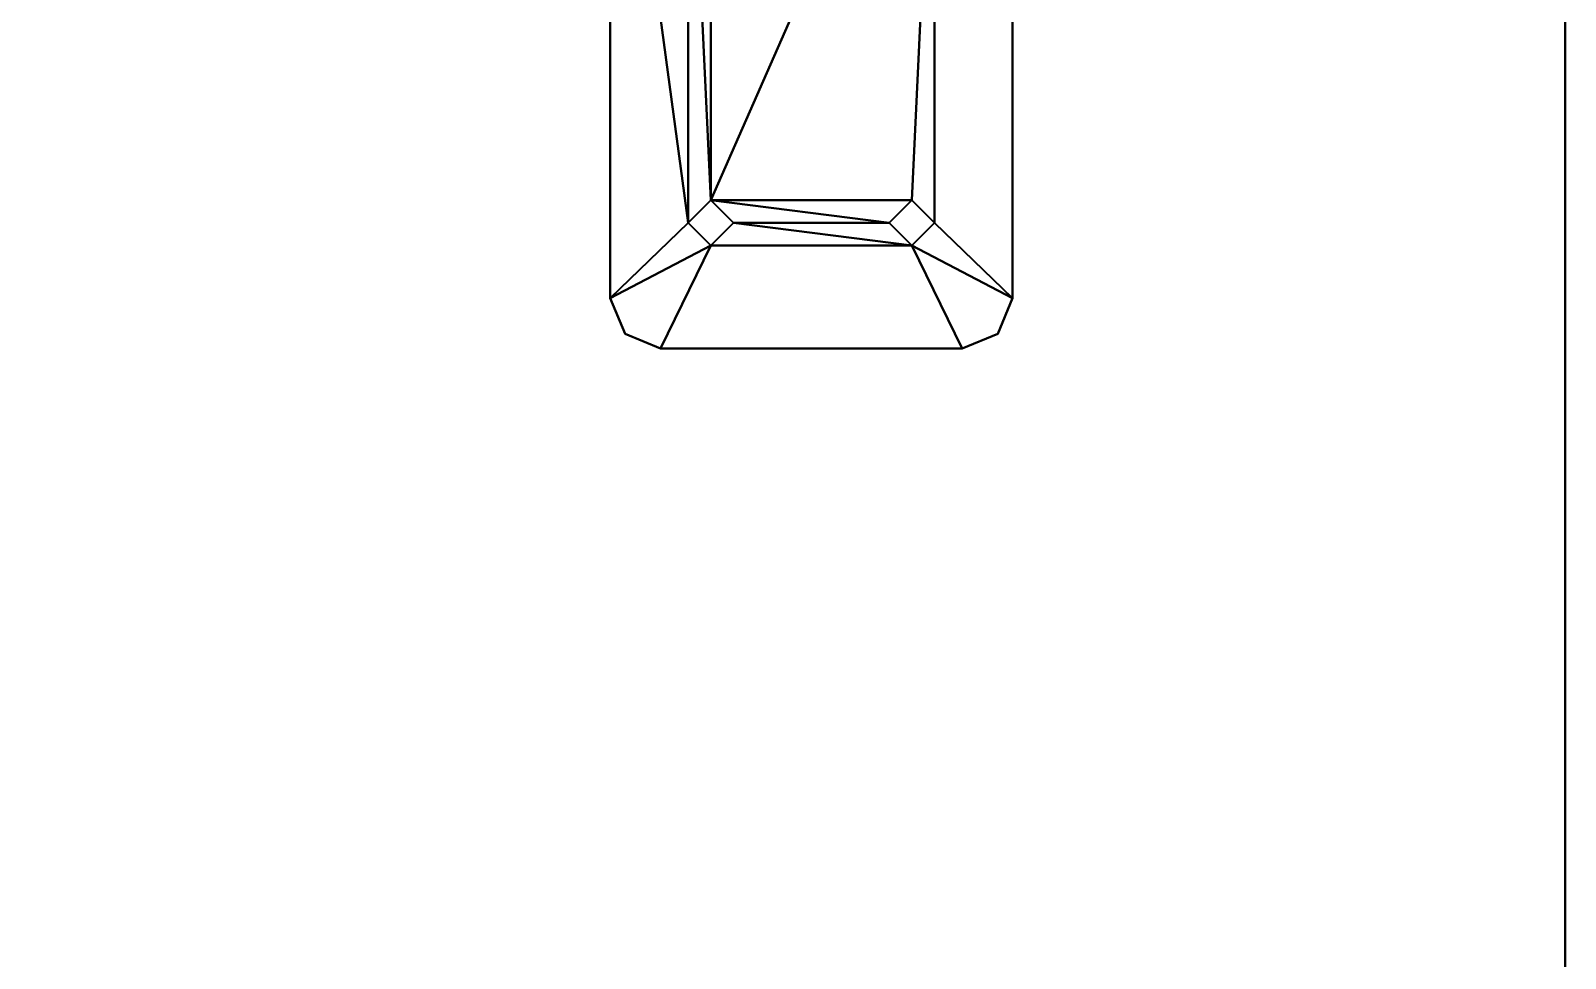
# Model space of a CAD drawing. Header units: millimetres. Extents: x -1050 to 750, y -1100 to 707.
# Drawn here: x 444.7 to 750, y -196.3 to -11.8 of the extents above; entities that cross this region are included whole.
import ezdxf

# ---------------------------------------------------------------- set-up
doc = ezdxf.new("R2010")
doc.units = ezdxf.units.MM
doc.layers.add('I-FURN', color=7, linetype='Continuous', lineweight=40)

msp = doc.modelspace()

# ---------------------------------------------------------------- meshes
at = {"layer": 'I-FURN', "color": 250, "true_color": 0x161616}
mesh = msp.add_polyface(dxfattribs=at)
corners = [(640, 65, 697), (640, -65, 697), (637.07, -72.07, 697), (630, -75, 697), (570, -75, 697), (562.93, -72.07, 697), (560, -65, 697), (560, 65, 697), (562.93, 72.07, 697), (570, 75, 697), (630, 75, 697), (637.07, 72.07, 697), (615.5, -50, 697), (620, -54.5, 697), (624.5, -50, 697), (620, -45.5, 697), (575.5, -50, 697), (580, -54.5, 697), (584.5, -50, 697), (580, -45.5, 697), (575.5, 50, 697), (580, 45.5, 697), (584.5, 50, 697), (580, 54.5, 697), (615.5, 50, 697), (620, 45.5, 697), (624.5, 50, 697), (620, 54.5, 697)]
mesh.append_faces([[corners[k] for k in face] for face in [(6, 17, 4, 5)]], dxfattribs={"vtx0": -1, "vtx1": -1, "color": 250})
mesh.append_faces([[corners[k] for k in face] for face in [(23, 10, 27, 22), (7, 20, 16, 6)]], dxfattribs={"vtx0": -1, "vtx1": -1, "vtx2": -1, "color": 250})
mesh.append_faces([[corners[k] for k in face] for face in [(15, 19, 25, 26), (14, 26, 0, 1), (17, 13, 3, 4)]], dxfattribs={"vtx0": -1, "vtx1": -1, "vtx3": -1, "color": 250})
mesh.append_faces([[corners[k] for k in face] for face in [(0, 26, 27), (22, 27, 24, 21), (19, 15, 12, 18), (1, 13, 14), (18, 12, 13, 17), (7, 23, 20), (23, 9, 10)]], dxfattribs={"vtx0": -1, "vtx2": -1, "color": 250})
mesh.append_faces([[corners[k] for k in face] for face in [(21, 24, 25, 19)]], dxfattribs={"vtx0": -1, "vtx2": -1, "vtx3": -1, "color": 250})
mesh.append_faces([[corners[k] for k in face] for face in [(14, 15, 26), (16, 17, 6)]], dxfattribs={"vtx1": -1, "vtx2": -1, "color": 250})
mesh.append_faces([[corners[k] for k in face] for face in [(20, 21, 19, 16)]], dxfattribs={"vtx1": -1, "vtx3": -1, "color": 250})
mesh.append_faces([[corners[k] for k in face] for face in [(10, 11, 0, 27), (1, 2, 3, 13), (7, 8, 9, 23)]], dxfattribs={"vtx2": -1, "vtx3": -1, "color": 250})
mesh = msp.add_polyface(dxfattribs=at)
corners = [(570, -75, 700), (630, -75, 700), (637.07, -72.07, 700), (640, -65, 700), (640, 65, 700), (637.07, 72.07, 700), (630, 75, 700), (570, 75, 700), (562.93, 72.07, 700), (560, 65, 700), (560, -65, 700), (562.93, -72.07, 700), (624.5, -50, 700), (620, -54.5, 700), (615.5, -50, 700), (620, -45.5, 700), (584.5, -50, 700), (580, -54.5, 700), (575.5, -50, 700), (580, -45.5, 700), (584.5, 50, 700), (580, 45.5, 700), (575.5, 50, 700), (580, 54.5, 700), (624.5, 50, 700), (620, 45.5, 700), (615.5, 50, 700), (620, 54.5, 700)]
mesh.append_faces([[corners[k] for k in face] for face in [(0, 17, 10, 11), (17, 13, 16), (21, 26, 20)]], dxfattribs={"vtx0": -1, "vtx1": -1, "color": 250})
mesh.append_faces([[corners[k] for k in face] for face in [(25, 19, 15, 24), (4, 24, 12, 3), (1, 13, 17, 0)]], dxfattribs={"vtx0": -1, "vtx1": -1, "vtx2": -1, "color": 250})
mesh.append_faces([[corners[k] for k in face] for face in [(23, 27, 6, 7), (22, 9, 18, 19)]], dxfattribs={"vtx0": -1, "vtx1": -1, "vtx3": -1, "color": 250})
mesh.append_faces([[corners[k] for k in face] for face in [(20, 26, 27, 23), (19, 14, 15), (24, 15, 12), (16, 13, 14, 19), (10, 17, 18)]], dxfattribs={"vtx0": -1, "vtx2": -1, "color": 250})
mesh.append_faces([[corners[k] for k in face] for face in [(9, 22, 23, 7)]], dxfattribs={"vtx0": -1, "vtx2": -1, "vtx3": -1, "color": 250})
mesh.append_faces([[corners[k] for k in face] for face in [(27, 24, 4), (12, 13, 3), (21, 22, 19), (9, 10, 18)]], dxfattribs={"vtx1": -1, "vtx2": -1, "color": 250})
mesh.append_faces([[corners[k] for k in face] for face in [(25, 26, 21, 19)]], dxfattribs={"vtx1": -1, "vtx2": -1, "vtx3": -1, "color": 250})
mesh.append_faces([[corners[k] for k in face] for face in [(7, 8, 9)]], dxfattribs={"vtx2": -1, "color": 250})
mesh.append_faces([[corners[k] for k in face] for face in [(4, 5, 6, 27), (1, 2, 3, 13)]], dxfattribs={"vtx2": -1, "vtx3": -1, "color": 250})
mesh = msp.add_polyface(dxfattribs=at)
corners = [(560, -65, 700), (560, 65, 700), (560, 65, 697), (560, -65, 697)]
mesh.append_faces([[corners[k] for k in face] for face in [(1, 2, 3, 0)]], dxfattribs={"color": 250})
mesh = msp.add_polyface(dxfattribs=at)
corners = [(640, 65, 700), (640, -65, 700), (640, -65, 697), (640, 65, 697)]
mesh.append_faces([[corners[k] for k in face] for face in [(1, 2, 3, 0)]], dxfattribs={"color": 250})
at = {"layer": 'I-FURN', "color": 251, "true_color": 0x616164}
mesh = msp.add_polyface(dxfattribs=at)
corners = [(750, 0, 725), (150, 0, 725), (150, -1100, 725), (750, -1100, 725)]
mesh.append_faces([[corners[k] for k in face] for face in [(3, 0, 1, 2)]], dxfattribs={"color": 251})
mesh = msp.add_polyface(dxfattribs=at)
corners = [(750, 0, 700), (750, -1100, 700), (150, -1100, 700), (150, 0, 700)]
mesh.append_faces([[corners[k] for k in face] for face in [(2, 3, 0, 1)]], dxfattribs={"color": 251})
mesh = msp.add_polyface(dxfattribs=at)
corners = [(750, 0, 725), (750, -1100, 725), (750, -1100, 700), (750, 0, 700)]
mesh.append_faces([[corners[k] for k in face] for face in [(0, 1, 2, 3)]], dxfattribs={"color": 251})
at = {"layer": 'I-FURN', "color": 250, "true_color": 0x161616}
mesh = msp.add_polyface(dxfattribs=at)
corners = [(575.5, -50, 697), (580, -45.5, 697), (584.5, -50, 697), (584.5, -50, 697.75), (584.5, -50, 698.5), (584.5, -50, 699.25), (584.5, -50, 700), (580, -45.5, 700), (575.5, -50, 700), (575.5, -50, 699.25), (575.5, -50, 698.5), (575.5, -50, 697.75)]
mesh.append_faces([[corners[k] for k in face] for face in [(7, 4, 5, 6)]], dxfattribs={"vtx0": -1, "color": 250})
mesh.append_faces([[corners[k] for k in face] for face in [(1, 4, 7)]], dxfattribs={"vtx0": -1, "vtx1": -1, "vtx2": -1, "color": 250})
mesh.append_faces([[corners[k] for k in face] for face in [(1, 7, 10, 11)]], dxfattribs={"vtx0": -1, "vtx1": -1, "vtx3": -1, "color": 250})
mesh.append_faces([[corners[k] for k in face] for face in [(0, 1, 11)]], dxfattribs={"vtx1": -1, "color": 250})
mesh.append_faces([[corners[k] for k in face] for face in [(1, 2, 3, 4), (7, 8, 9, 10)]], dxfattribs={"vtx3": -1, "color": 250})
mesh = msp.add_polyface(dxfattribs=at)
corners = [(615.5, -50, 697), (620, -45.5, 697), (624.5, -50, 697), (624.5, -50, 697.75), (624.5, -50, 698.5), (624.5, -50, 699.25), (624.5, -50, 700), (620, -45.5, 700), (615.5, -50, 700), (615.5, -50, 699.25), (615.5, -50, 698.5), (615.5, -50, 697.75)]
mesh.append_faces([[corners[k] for k in face] for face in [(7, 4, 5, 6)]], dxfattribs={"vtx0": -1, "color": 250})
mesh.append_faces([[corners[k] for k in face] for face in [(1, 4, 7)]], dxfattribs={"vtx0": -1, "vtx1": -1, "vtx2": -1, "color": 250})
mesh.append_faces([[corners[k] for k in face] for face in [(1, 7, 10, 11)]], dxfattribs={"vtx0": -1, "vtx1": -1, "vtx3": -1, "color": 250})
mesh.append_faces([[corners[k] for k in face] for face in [(0, 1, 11)]], dxfattribs={"vtx1": -1, "color": 250})
mesh.append_faces([[corners[k] for k in face] for face in [(1, 2, 3, 4), (7, 8, 9, 10)]], dxfattribs={"vtx3": -1, "color": 250})
mesh = msp.add_polyface(dxfattribs=at)
corners = [(584.5, -50, 700), (584.5, -50, 699.25), (584.5, -50, 698.5), (584.5, -50, 697.75), (584.5, -50, 697), (580, -54.5, 697), (575.5, -50, 697), (575.5, -50, 697.75), (575.5, -50, 698.5), (575.5, -50, 699.25), (575.5, -50, 700), (580, -54.5, 700)]
mesh.append_faces([[corners[k] for k in face] for face in [(2, 5, 11)]], dxfattribs={"vtx0": -1, "vtx1": -1, "vtx2": -1, "color": 250})
mesh.append_faces([[corners[k] for k in face] for face in [(5, 7, 8, 11)]], dxfattribs={"vtx0": -1, "vtx2": -1, "vtx3": -1, "color": 250})
mesh.append_faces([[corners[k] for k in face] for face in [(9, 10, 11, 8), (5, 6, 7), (3, 4, 5, 2)]], dxfattribs={"vtx2": -1, "color": 250})
mesh.append_faces([[corners[k] for k in face] for face in [(11, 0, 1, 2)]], dxfattribs={"vtx3": -1, "color": 250})
mesh = msp.add_polyface(dxfattribs=at)
corners = [(624.5, -50, 700), (624.5, -50, 699.25), (624.5, -50, 698.5), (624.5, -50, 697.75), (624.5, -50, 697), (620, -54.5, 697), (615.5, -50, 697), (615.5, -50, 697.75), (615.5, -50, 698.5), (615.5, -50, 699.25), (615.5, -50, 700), (620, -54.5, 700)]
mesh.append_faces([[corners[k] for k in face] for face in [(2, 5, 11)]], dxfattribs={"vtx0": -1, "vtx1": -1, "vtx2": -1, "color": 250})
mesh.append_faces([[corners[k] for k in face] for face in [(5, 7, 8, 11)]], dxfattribs={"vtx0": -1, "vtx2": -1, "vtx3": -1, "color": 250})
mesh.append_faces([[corners[k] for k in face] for face in [(9, 10, 11, 8), (5, 6, 7), (3, 4, 5, 2)]], dxfattribs={"vtx2": -1, "color": 250})
mesh.append_faces([[corners[k] for k in face] for face in [(11, 0, 1, 2)]], dxfattribs={"vtx3": -1, "color": 250})
mesh = msp.add_polyface(dxfattribs=at)
corners = [(560, -65, 697), (562.93, -72.07, 697), (570, -75, 697), (570, -75, 700), (562.93, -72.07, 700), (560, -65, 700)]
mesh.append_faces([[corners[k] for k in face] for face in [(4, 5, 0, 1), (1, 2, 3, 4)]], dxfattribs={"vtx3": -1, "color": 250})
mesh = msp.add_polyface(dxfattribs=at)
corners = [(630, -75, 697), (637.07, -72.07, 697), (640, -65, 697), (640, -65, 700), (637.07, -72.07, 700), (630, -75, 700)]
mesh.append_faces([[corners[k] for k in face] for face in [(4, 5, 0, 1), (1, 2, 3, 4)]], dxfattribs={"vtx3": -1, "color": 250})
mesh = msp.add_polyface(dxfattribs=at)
corners = [(570, -75, 697), (630, -75, 697), (630, -75, 700), (570, -75, 700)]
mesh.append_faces([[corners[k] for k in face] for face in [(2, 3, 0, 1)]], dxfattribs={"color": 250})

doc.saveas('drawing.dxf')
